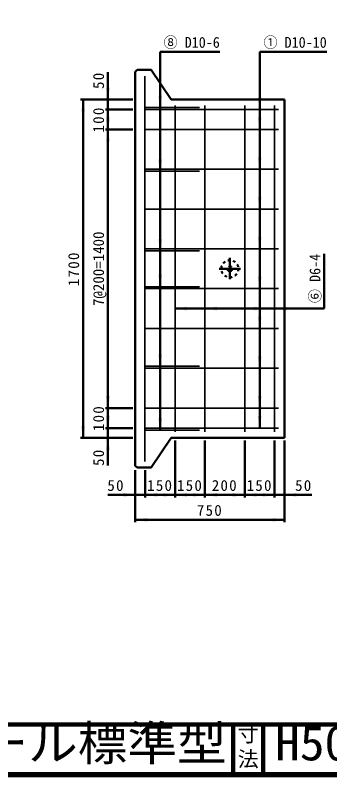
# Model space of a CAD drawing. Units: millimetres, scale not verified, with parts at other scales. Extents: x 100 to 4105, y 100 to 2870.
# Drawn here: x 2137 to 2769, y 100 to 1630 of the extents above; entities that cross this region are included whole.
import ezdxf
from ezdxf.enums import TextEntityAlignment as Align

# ---------------------------------------------------------------- set-up
doc = ezdxf.new("R2010")
doc.units = ezdxf.units.MM
doc.header["$LTSCALE"] = 5
doc.linetypes.add('USER1', pattern=[2.2, 1, -1.2])
doc.linetypes.add('USER2', pattern=[13.4, 10, -1.2, 1, -1.2])
doc.layers.add('V-nasSTD', color=7, linetype='Continuous', lineweight=50)
doc.styles.add('ＭＳ ゴシック', font='')
doc.styles.get('ＭＳ ゴシック').set_extended_font_data('MS Gothic')

msp = doc.modelspace()

# ---------------------------------------------------------------- hatches: boundary and pattern name
at = {"layer": 'V-nasSTD'}
for points in [[(2323.079, 1484.745), (2327.079, 1484.745), (2323.079, 1460.745), (2319.079, 1484.745)], [(2273.079, 1436.745), (2277.079, 1436.745), (2273.079, 1460.745), (2269.079, 1436.745)], [(2428.079, 1468.745), (2432.079, 1468.745), (2428.079, 1444.745), (2424.079, 1468.745)], [(2628.079, 1464.745), (2632.079, 1464.745), (2628.079, 1440.745), (2624.079, 1464.745)], [(2323.079, 1416.745), (2327.079, 1416.745), (2323.079, 1440.745), (2319.079, 1416.745)], [(2323.079, 1424.745), (2327.079, 1424.745), (2323.079, 1400.745), (2319.079, 1424.745)], [(2628.079, 1424.745), (2632.079, 1424.745), (2628.079, 1400.745), (2624.079, 1424.745)], [(2323.079, 1376.745), (2327.079, 1376.745), (2323.079, 1400.745), (2319.079, 1376.745)], [(2428.079, 1340.745), (2432.079, 1340.745), (2428.079, 1316.745), (2424.079, 1340.745)], [(2628.079, 1344.745), (2632.079, 1344.745), (2628.079, 1320.745), (2624.079, 1344.745)], [(2628.079, 1264.745), (2632.079, 1264.745), (2628.079, 1240.745), (2624.079, 1264.745)], [(2428.079, 1180.745), (2432.079, 1180.745), (2428.079, 1156.745), (2424.079, 1180.745)], [(2628.079, 1184.745), (2632.079, 1184.745), (2628.079, 1160.745), (2624.079, 1184.745)], [(2428.079, 1108.745), (2432.079, 1108.745), (2428.079, 1084.745), (2424.079, 1108.745)], [(2628.079, 1104.745), (2632.079, 1104.745), (2628.079, 1080.745), (2624.079, 1104.745)], [(2482.079, 1040.745), (2482.079, 1036.745), (2458.079, 1040.745), (2482.079, 1044.745)], [(2542.079, 1040.745), (2542.079, 1036.745), (2518.079, 1040.745), (2542.079, 1044.745)], [(2622.079, 1040.745), (2622.079, 1036.745), (2598.079, 1040.745), (2622.079, 1044.745)], [(2682.079, 1040.745), (2682.079, 1036.745), (2658.079, 1040.745), (2682.079, 1044.745)], [(2628.079, 1024.745), (2632.079, 1024.745), (2628.079, 1000.745), (2624.079, 1024.745)], [(2428.079, 948.745), (2432.079, 948.745), (2428.079, 924.745), (2424.079, 948.745)], [(2628.079, 944.745), (2632.079, 944.745), (2628.079, 920.745), (2624.079, 944.745)], [(2323.079, 864.745), (2327.079, 864.745), (2323.079, 840.745), (2319.079, 864.745)], [(2628.079, 864.745), (2632.079, 864.745), (2628.079, 840.745), (2624.079, 864.745)], [(2323.079, 816.745), (2327.079, 816.745), (2323.079, 840.745), (2319.079, 816.745)], [(2323.079, 824.745), (2327.079, 824.745), (2323.079, 800.745), (2319.079, 824.745)], [(2428.079, 820.745), (2432.079, 820.745), (2428.079, 796.745), (2424.079, 820.745)], [(2628.079, 824.745), (2632.079, 824.745), (2628.079, 800.745), (2624.079, 824.745)], [(2273.079, 804.745), (2277.079, 804.745), (2273.079, 780.745), (2269.079, 804.745)], [(2323.079, 756.745), (2327.079, 756.745), (2323.079, 780.745), (2319.079, 756.745)], [(2354.079, 666.345), (2354.079, 662.345), (2378.079, 666.345), (2354.079, 670.345)], [(2422.079, 666.345), (2422.079, 662.345), (2398.079, 666.345), (2422.079, 670.345)], [(2434.079, 666.345), (2434.079, 662.345), (2458.079, 666.345), (2434.079, 670.345)], [(2482.079, 666.345), (2482.079, 662.345), (2458.079, 666.345), (2482.079, 670.345)], [(2494.079, 666.345), (2494.079, 662.345), (2518.079, 666.345), (2494.079, 670.345)], [(2542.079, 666.345), (2542.079, 662.345), (2518.079, 666.345), (2542.079, 670.345)], [(2574.079, 666.345), (2574.079, 662.345), (2598.079, 666.345), (2574.079, 670.345)], [(2622.079, 666.345), (2622.079, 662.345), (2598.079, 666.345), (2622.079, 670.345)], [(2634.079, 666.345), (2634.079, 662.345), (2658.079, 666.345), (2634.079, 670.345)], [(2702.079, 666.345), (2702.079, 662.345), (2678.079, 666.345), (2702.079, 670.345)], [(2402.079, 616.345), (2402.079, 612.345), (2378.079, 616.345), (2402.079, 620.345)], [(2654.079, 616.345), (2654.079, 612.345), (2678.079, 616.345), (2654.079, 620.345)]]:
    msp.add_hatch(color=256, dxfattribs=at).paths.add_polyline_path(points)

# ---------------------------------------------------------------- linework, layer by layer
for p, q in [((2428.079, 796.745), (2428.079, 1556.745)), ((2428.079, 1556.745), (2548.079, 1556.745)), ((2628.079, 800.745), (2628.079, 1556.745)), ((2628.079, 1556.745), (2763.079, 1556.745)), ((2323.079, 1460.745), (2323.079, 1515.745)), ((2381.679, 1520.145), (2378.079, 1516.545)), ((2378.079, 1516.545), (2378.079, 724.945)), ((2410.079, 1520.145), (2381.679, 1520.145)), ((2410.079, 1520.145), (2450.079, 1460.745)), ((2373.079, 1460.745), (2268.079, 1460.745)), ((2273.079, 1460.745), (2273.079, 780.745)), ((2323.079, 1440.745), (2323.079, 1460.745)), ((2678.079, 1460.745), (2450.079, 1460.745)), ((2678.079, 780.745), (2678.079, 1460.745)), ((2373.079, 1440.745), (2318.079, 1440.745)), ((2323.079, 1440.745), (2323.079, 1400.745)), ((2373.079, 1400.745), (2318.079, 1400.745)), ((2323.079, 840.745), (2323.079, 1400.745)), ((2758.079, 1040.745), (2758.079, 1150.745)), ((2458.079, 1040.745), (2758.079, 1040.745)), ((2373.079, 840.745), (2318.079, 840.745)), ((2323.079, 800.745), (2323.079, 840.745)), ((2373.079, 800.745), (2318.079, 800.745)), ((2323.079, 800.745), (2323.079, 780.745)), ((2373.079, 780.745), (2268.079, 780.745)), ((2323.079, 780.745), (2323.079, 725.745)), ((2450.079, 780.745), (2410.079, 721.345)), ((2678.079, 780.745), (2450.079, 780.745)), ((2458.079, 661.345), (2458.079, 775.745)), ((2518.079, 661.345), (2518.079, 775.745)), ((2598.079, 661.345), (2598.079, 775.745)), ((2658.079, 661.345), (2658.079, 775.745)), ((2678.079, 611.345), (2678.079, 775.745)), ((2378.079, 724.945), (2381.679, 721.345)), ((2381.679, 721.345), (2410.079, 721.345)), ((2378.079, 611.345), (2378.079, 716.345)), ((2398.079, 661.345), (2398.079, 716.345)), ((2378.079, 666.345), (2323.079, 666.345)), ((2398.079, 666.345), (2378.079, 666.345)), ((2398.079, 666.345), (2458.079, 666.345)), ((2458.079, 666.345), (2518.079, 666.345)), ((2518.079, 666.345), (2598.079, 666.345)), ((2598.079, 666.345), (2658.079, 666.345)), ((2658.079, 666.345), (2678.079, 666.345)), ((2678.079, 666.345), (2733.079, 666.345)), ((2678.079, 616.345), (2378.079, 616.345))]:
    msp.add_line(p, q, dxfattribs=at)
at = {"layer": 'V-nasSTD', "lineweight": 35}
for p, q in [((2396.879, 1507.745), (2396.879, 733.745)), ((2396.079, 1444.745), (2507.108, 1444.745)), ((2666.079, 1440.745), (2398.079, 1440.745)), ((2458.079, 792.745), (2458.079, 1448.745)), ((2518.079, 792.745), (2518.079, 1448.745)), ((2598.079, 792.745), (2598.079, 1448.745)), ((2658.079, 792.745), (2658.079, 1448.745)), ((2666.079, 1400.745), (2398.079, 1400.745)), ((2396.079, 1316.745), (2507.108, 1316.745)), ((2666.079, 1320.745), (2398.079, 1320.745)), ((2666.079, 1240.745), (2398.079, 1240.745)), ((2396.079, 1156.745), (2507.108, 1156.745)), ((2666.079, 1160.745), (2398.079, 1160.745)), ((2396.079, 1084.745), (2507.108, 1084.745)), ((2666.079, 1080.745), (2398.079, 1080.745)), ((2666.079, 1000.745), (2398.079, 1000.745)), ((2396.079, 924.745), (2507.108, 924.745)), ((2666.079, 920.745), (2398.079, 920.745)), ((2666.079, 840.745), (2398.079, 840.745)), ((2396.079, 796.745), (2507.108, 796.745)), ((2666.079, 800.745), (2398.079, 800.745))]:
    msp.add_line(p, q, dxfattribs=at)
at = {"layer": 'V-nasSTD', "linetype": 'USER2'}
for p, q in [((2568.079, 1142.545), (2568.079, 1100.145)), ((2546.879, 1120.745), (2589.279, 1120.745))]:
    msp.add_line(p, q, dxfattribs=at)
at = {"layer": 'V-nasSTD', "lineweight": 100}
for p, q in [((105, 205), (4100, 205)), ((2575, 205), (2575, 105)), ((2635, 205), (2635, 105)), ((105, 105), (4100, 105))]:
    msp.add_line(p, q, dxfattribs=at)
at = {"layer": 'V-nasSTD', "lineweight": 13}
msp.add_lwpolyline([(100, 100), (100, 2870), (4105, 2870), (4105, 100)], close=True, dxfattribs=at)
at = {"layer": 'V-nasSTD', "linetype": 'USER1'}
for radius in [17.2, 5]:
    msp.add_circle((2568.079, 1120.745), radius, dxfattribs=at)

# ---------------------------------------------------------------- texts
at = {"layer": 'V-nasSTD', "style": 'ＭＳ ゴシック', "width": 0.95}
for s, p in [('⑧ D10-6', (2491.444, 1586.553)), ('① D10-10', (2699.364, 1586.553))]:
    msp.add_text(s, height=21.85, dxfattribs=at).set_placement(p, align=Align.TOP_CENTER)
at = {"layer": 'V-nasSTD', "style": 'ＭＳ ゴシック'}
msp.add_text('7@200=1400', height=21.99, rotation=90, dxfattribs=at).set_placement((2293.079, 1120.745), align=Align.TOP_CENTER)
at = {"layer": 'V-nasSTD', "style": 'ＭＳ ゴシック', "width": 0.95}
msp.add_text('⑥ D6-4', height=21.85, rotation=90, dxfattribs=at).set_placement((2728.271, 1101.189), align=Align.TOP_CENTER)
at = {"layer": 'V-nasSTD', "style": 'ＭＳ ゴシック', "width": 1.05}
for s, p in [('1stタッチウォール標準型', (1414.75, 202.47)), ('H500×B750×L1997×t80', (2659, 202.508))]:
    msp.add_text(s, height=69.65, dxfattribs=at).set_placement(p, align=Align.TOP_LEFT)
at = {"layer": 'V-nasSTD', "style": 'ＭＳ ゴシック'}
for s, p in [('寸', (2583.982, 200.999)), ('法', (2583.976, 151.01))]:
    msp.add_text(s, height=30.79, dxfattribs=at).set_placement(p, align=Align.TOP_LEFT)
at = {"layer": 'V-nasSTD', "char_height": 21.99, "attachment_point": 2, "rotation": 90, "style": 'ＭＳ ゴシック'}
for s, insert in [('\\T1.17;50', (2293.079, 1499.495)), ('\\T1.17;100', (2293.079, 1420.745)), ('\\T1.17;1700', (2243.079, 1120.745)), ('\\T1.17;100', (2293.079, 820.745)), ('\\T1.17;50', (2293.079, 741.995))]:
    msp.add_mtext(s, dxfattribs=dict(at, insert=insert))
at = {"layer": 'V-nasSTD', "char_height": 21.99, "attachment_point": 2, "style": 'ＭＳ ゴシック'}
for s, insert in [('\\T1.17;50', (2339.329, 696.345)), ('\\T1.17;150', (2428.079, 696.345)), ('\\T1.17;150', (2488.079, 696.345)), ('\\T1.17;200', (2558.079, 696.345)), ('\\T1.17;150', (2628.079, 696.345)), ('\\T1.17;50', (2716.829, 696.345)), ('\\T1.17;750', (2528.079, 646.345))]:
    msp.add_mtext(s, dxfattribs=dict(at, insert=insert))

doc.saveas('drawing.dxf')
